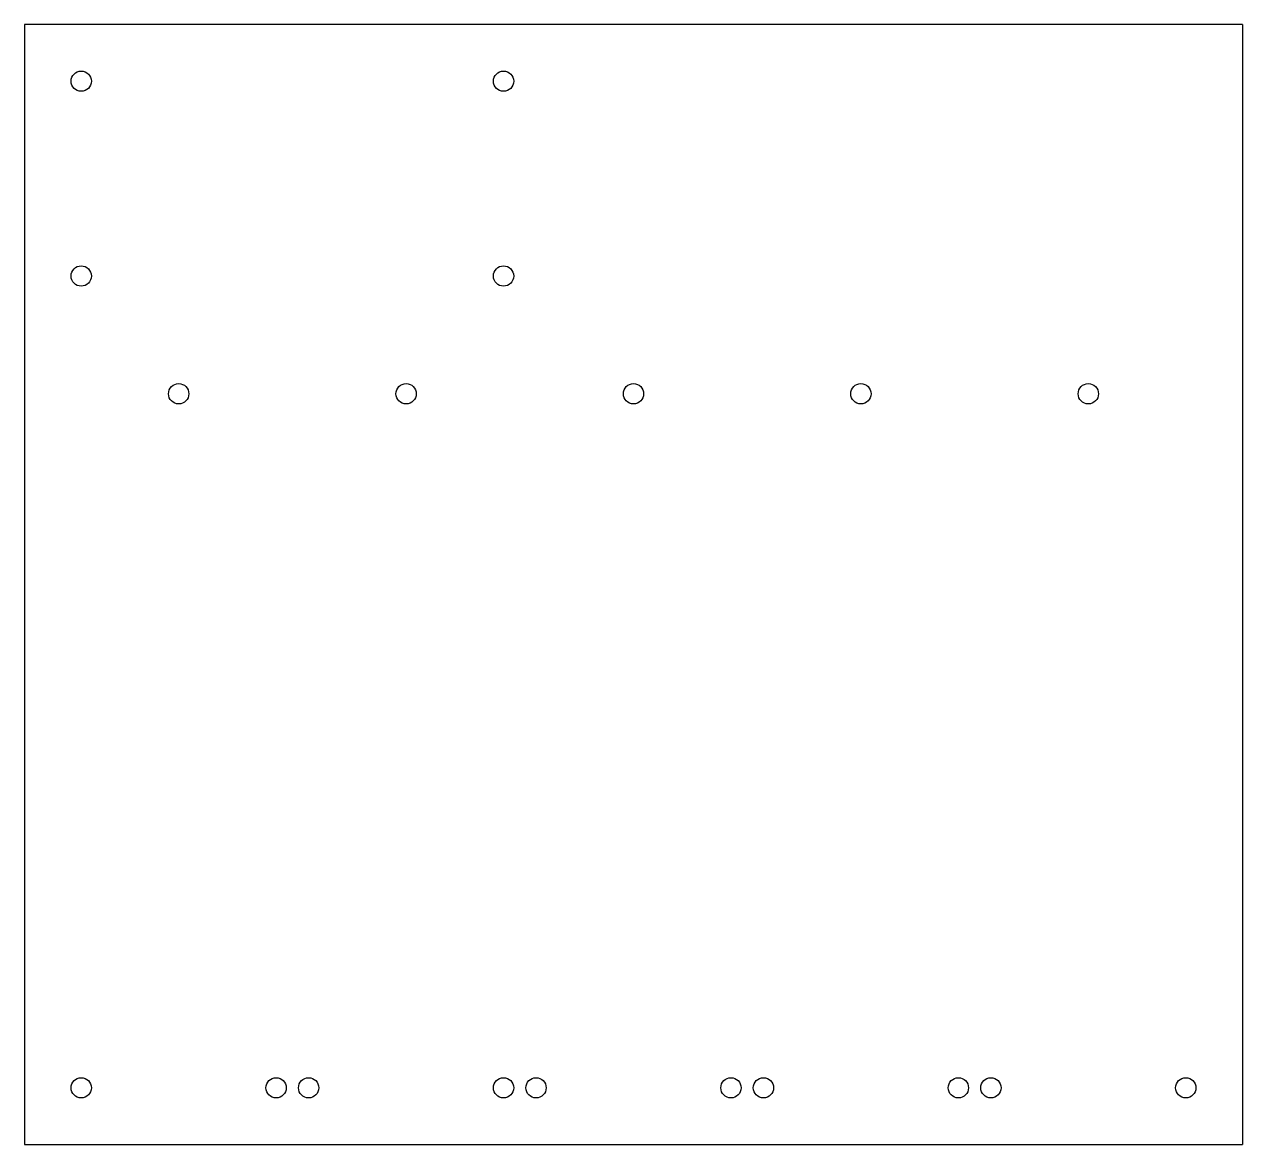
# Model space of a CAD drawing. Header units: millimetres. Extents: x -122 to 178, y -10 to 266.
import ezdxf

# ---------------------------------------------------------------- set-up
doc = ezdxf.new("R2010")
doc.units = ezdxf.units.MM

msp = doc.modelspace()

# ---------------------------------------------------------------- linework, layer by layer
at = {"color": 7, "linetype": 'Continuous', "lineweight": 25}
for p, q in [((-122, 266), (-122, -10)), ((178, 266), (-122, 266)), ((178, 266), (178, -10)), ((-122, -10), (178, -10))]:
    msp.add_line(p, q, dxfattribs=at)
for centre in [(-108, 252), (-4, 252), (-108, 204), (-4, 204), (-84, 175), (-28, 175), (28, 175), (84, 175), (140, 175), (-108, 4), (-60, 4), (-52, 4), (-4, 4), (4, 4), (52, 4), (60, 4), (108, 4), (116, 4), (164, 4)]:
    msp.add_circle(centre, 2.5, dxfattribs=at)

doc.saveas('drawing.dxf')
